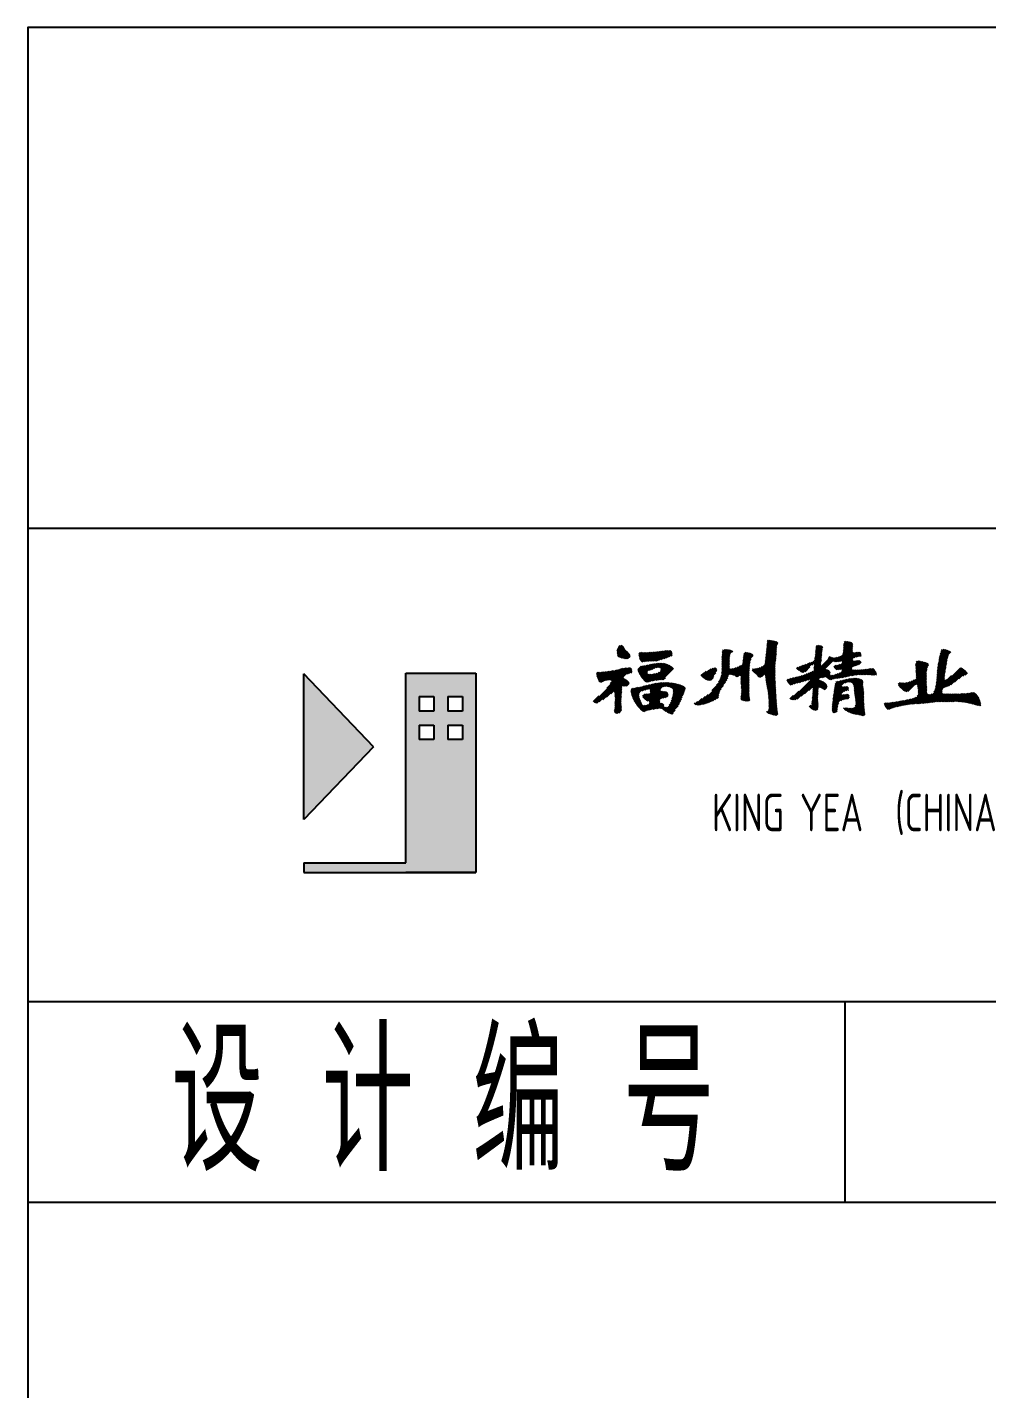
# Model space of a CAD drawing. Extents: x -144902 to 588294, y -160863 to 65494.
# Drawn here: x -65972 to -62150, y 39535 to 44960 of the extents above; entities that cross this region are included whole.
import ezdxf

# ---------------------------------------------------------------- set-up
doc = ezdxf.new("R2010")
doc.units = 0
doc.header["$LTSCALE"] = 100
doc.layers.get('0').update_dxf_attribs({"linetype": 'CONTINUOUS'})
for name, color, linetype in [('CJS', 3, 'CONTINUOUS'), ('DQ', 7, 'CONTINUOUS'), ('PUB_TITLE', 4, 'CONTINUOUS'), ('TAB', 7, 'CONTINUOUS'), ('文字', 7, 'CONTINUOUS')]:
    doc.layers.add(name, color=color, linetype=linetype)
doc.styles.get("Standard").update_dxf_attribs({"font": 'tssdeng.shx', "width": 0.7, "bigfont": 'tssdchn.shx'})

msp = doc.modelspace()

# ---------------------------------------------------------------- hatches: boundary and pattern name
at = {"layer": 'CJS'}
h = msp.add_hatch(color=256, dxfattribs=at)
h.paths.add_polyline_path([(-64464.375, 41630.131), (-64869.814, 41630.131), (-64870.03, 41592.219), (-64464.591, 41592.219), (-64184.655, 41592.219), (-64184.655, 42386.613), (-64464.591, 42386.613)])
h.paths.add_polyline_path([(-64352.273, 42121.358), (-64410.593, 42121.358), (-64410.593, 42179.678), (-64352.273, 42179.678)], flags=16)
h.paths.add_polyline_path([(-64296.828, 42121.358), (-64296.828, 42179.678), (-64238.508, 42179.678), (-64238.508, 42121.358)], flags=16)
h.paths.add_polyline_path([(-64352.273, 42235.267), (-64410.593, 42235.267), (-64410.593, 42293.587), (-64352.273, 42293.587)], flags=16)
h.paths.add_polyline_path([(-64296.828, 42235.267), (-64296.828, 42293.587), (-64238.508, 42293.587), (-64238.508, 42235.267)], flags=16)
h.paths.add_polyline_path([(-64593.074, 42093.046), (-64870.045, 42383.697), (-64869.906, 41802.715)])

# ---------------------------------------------------------------- linework, layer by layer
for p, q in [((-64593.074, 42093.046), (-64870.045, 42383.697)), ((-64869.906, 41802.715), (-64870.045, 42383.697)), ((-64464.591, 42386.613), (-64226.324, 42386.613)), ((-64464.591, 42386.613), (-64184.655, 42386.613)), ((-64464.375, 41630.131), (-64464.591, 42386.613)), ((-64184.655, 42386.613), (-64184.655, 41592.219)), ((-64410.593, 42293.587), (-64410.593, 42235.267)), ((-64410.593, 42293.587), (-64352.273, 42293.587)), ((-64352.273, 42293.587), (-64352.273, 42235.267)), ((-64296.828, 42293.587), (-64296.828, 42235.267)), ((-64296.828, 42293.587), (-64238.508, 42293.587)), ((-64238.508, 42293.587), (-64238.508, 42235.267)), ((-64352.273, 42235.267), (-64410.593, 42235.267)), ((-64238.508, 42235.267), (-64296.828, 42235.267)), ((-64410.593, 42179.678), (-64410.593, 42121.358)), ((-64410.593, 42179.678), (-64352.273, 42179.678)), ((-64352.273, 42179.678), (-64352.273, 42121.358)), ((-64296.828, 42179.678), (-64296.828, 42121.358)), ((-64296.828, 42179.678), (-64238.508, 42179.678)), ((-64238.508, 42179.678), (-64238.508, 42121.358)), ((-64593.074, 42093.046), (-64869.906, 41802.715)), ((-64352.273, 42121.358), (-64410.593, 42121.358)), ((-64238.508, 42121.358), (-64296.828, 42121.358)), ((-64869.814, 41630.131), (-64870.03, 41592.219)), ((-64869.814, 41630.131), (-64464.375, 41630.131)), ((-64870.03, 41592.219), (-64464.591, 41592.219)), ((-64870.03, 41592.219), (-64184.655, 41592.219)), ((-64184.655, 41592.219), (-64464.591, 41592.219))]:
    msp.add_line(p, q)
at = {"layer": 'DQ'}
for p, q in [((-63621.618, 42475.722), (-63600.418, 42496.922)), ((-63621.539, 42471.286), (-63597.881, 42494.944)), ((-63621.251, 42467.059), (-63596.239, 42492.072)), ((-63620.973, 42480.882), (-63604.006, 42497.848)), ((-63620.74, 42463.056), (-63595.021, 42488.774)), ((-63620.066, 42459.214), (-63593.504, 42485.777)), ((-63619.139, 42455.627), (-63591.617, 42483.15)), ((-63617.628, 42452.624), (-63589.5, 42480.751)), ((-63617.223, 42489.146), (-63610.158, 42496.212)), ((-63615.046, 42450.691), (-63587.259, 42478.478)), ((-63611.746, 42449.476), (-63584.976, 42476.246)), ((-63608.233, 42448.475), (-63582.638, 42474.07)), ((-63495.575, 42434.719), (-63458.012, 42472.283)), ((-63490.987, 42434.793), (-63452.904, 42472.876)), ((-63486.45, 42434.815), (-63447.759, 42473.506)), ((-63481.884, 42434.866), (-63442.609, 42474.142)), ((-63477.252, 42434.984), (-63437.475, 42474.761)), ((-63472.475, 42435.246), (-63432.345, 42475.376)), ((-63467.287, 42435.919), (-63427.251, 42475.955)), ((-63461.453, 42437.239), (-63422.178, 42476.514)), ((-63455.303, 42438.874), (-63417.182, 42476.995)), ((-63448.898, 42440.765), (-63412.711, 42476.951)), ((-63442.15, 42442.998), (-63408.907, 42476.24)), ((-63435.393, 42445.239), (-63405.947, 42474.685)), ((-63203.617, 42437.735), (-63164.598, 42476.754)), ((-63203.552, 42442.314), (-63167.78, 42478.087)), ((-63203.466, 42446.915), (-63171.295, 42479.086)), ((-63203.383, 42451.513), (-63175.098, 42479.797)), ((-63203.274, 42456.137), (-63179.18, 42480.23)), ((-63203.127, 42460.798), (-63183.434, 42480.491)), ((-63202.948, 42465.492), (-63187.863, 42480.577)), ((-63202.668, 42470.287), (-63192.585, 42480.37)), ((-63201.583, 42475.887), (-63198.811, 42478.659)), ((-63166.967, 42469.87), (-63161.75, 42475.086)), ((-63031.196, 42429.567), (-62987.4, 42473.362)), ((-63030.927, 42434.35), (-62987.292, 42477.985)), ((-63030.647, 42439.145), (-62987.255, 42482.537)), ((-63030.246, 42444.061), (-62987.167, 42487.14)), ((-63029.765, 42449.057), (-62986.882, 42491.94)), ((-63029.217, 42454.119), (-62986.024, 42497.312)), ((-63028.62, 42459.231), (-62982.057, 42505.793)), ((-63027.998, 42464.368), (-62982.721, 42509.644)), ((-63027.336, 42469.544), (-62985.134, 42511.746)), ((-63026.682, 42474.713), (-62988.476, 42512.919)), ((-63026.112, 42479.798), (-62992.088, 42513.821)), ((-63025.556, 42484.868), (-62995.814, 42514.611)), ((-63025.021, 42489.918), (-62999.619, 42515.32)), ((-63024.536, 42494.918), (-63003.499, 42515.955)), ((-63024.102, 42499.867), (-63007.423, 42516.546)), ((-63023.787, 42504.697), (-63011.427, 42517.057)), ((-63023.648, 42509.35), (-63015.61, 42517.388)), ((-63023.081, 42514.432), (-63020.692, 42516.821)), ((-62833.204, 42446.969), (-62805.883, 42474.29)), ((-62832.361, 42452.327), (-62805.224, 42479.464)), ((-62831.747, 42457.455), (-62804.374, 42484.828)), ((-62831.432, 42462.285), (-62802.774, 42490.943)), ((-62831.322, 42466.91), (-62804.273, 42493.959)), ((-62830.996, 42471.75), (-62807.338, 42495.408)), ((-62830.516, 42476.746), (-62810.993, 42496.269)), ((-62829.981, 42481.796), (-62815.047, 42496.73)), ((-62829.514, 42486.777), (-62819.336, 42496.955)), ((-62828.702, 42492.104), (-62823.976, 42496.829)), ((-62748.337, 42432.512), (-62683.804, 42497.045)), ((-62743.556, 42432.778), (-62684.788, 42491.547)), ((-62738.344, 42433.476), (-62685.129, 42486.691)), ((-62732.768, 42434.537), (-62685.203, 42482.102)), ((-62727.757, 42435.033), (-62685.007, 42477.783)), ((-62724.942, 42433.333), (-62684.462, 42473.813)), ((-62721.909, 42463.455), (-62683.485, 42501.879)), ((-62721.015, 42468.863), (-62684.455, 42505.423)), ((-62720.239, 42474.154), (-62686.562, 42507.831)), ((-62719.753, 42479.155), (-62689.373, 42509.535)), ((-62719.376, 42484.047), (-62692.734, 42510.689)), ((-62719.096, 42488.841), (-62696.369, 42511.569)), ((-62718.947, 42493.505), (-62700.103, 42512.349)), ((-62718.874, 42498.092), (-62703.963, 42513.003)), ((-62718.503, 42502.979), (-62708.088, 42513.393)), ((-62716.104, 42509.892), (-62714.03, 42511.966)), ((-62341.143, 42428.865), (-62295.934, 42474.074)), ((-62340.111, 42434.412), (-62298.902, 42475.621)), ((-62338.997, 42440.04), (-62302.126, 42476.911)), ((-62337.827, 42445.725), (-62305.432, 42478.121)), ((-62336.61, 42451.457), (-62308.81, 42479.257)), ((-62335.299, 42457.283), (-62312.299, 42480.282)), ((-62333.873, 42463.223), (-62315.969, 42481.128)), ((-62332.237, 42469.375), (-62320.018, 42481.593)), ((-62329.806, 42476.32), (-62325.702, 42480.424)), ((-63604.632, 42447.561), (-63580.278, 42471.915)), ((-63600.958, 42446.72), (-63577.927, 42469.751)), ((-63597.223, 42445.94), (-63575.707, 42467.456)), ((-63593.401, 42445.247), (-63573.759, 42464.889)), ((-63589.442, 42444.692), (-63572.148, 42461.985)), ((-63585.265, 42444.354), (-63571.058, 42458.561)), ((-63580.623, 42444.481), (-63570.662, 42454.442)), ((-63534.633, 42458.868), (-63524.377, 42469.124)), ((-63534.3, 42463.715), (-63528.869, 42469.146)), ((-63534.272, 42386.993), (-63503.048, 42418.217)), ((-63534.266, 42454.72), (-63520.079, 42468.907)), ((-63533.521, 42450.95), (-63515.7, 42468.771)), ((-63532.836, 42383.914), (-63497.127, 42419.624)), ((-63532.575, 42447.382), (-63511.232, 42468.725)), ((-63531.474, 42443.968), (-63506.681, 42468.761)), ((-63531.373, 42380.862), (-63491.424, 42420.812)), ((-63530.257, 42440.67), (-63502.049, 42468.878)), ((-63529.825, 42377.896), (-63485.851, 42421.87)), ((-63528.843, 42437.57), (-63497.355, 42469.058)), ((-63528.181, 42375.026), (-63480.352, 42422.855)), ((-63527.199, 42434.699), (-63492.586, 42469.311)), ((-63526.441, 42372.251), (-63474.939, 42423.753)), ((-63525.147, 42432.236), (-63487.791, 42469.592)), ((-63522.026, 42430.842), (-63482.93, 42469.938)), ((-63515.609, 42432.744), (-63478.022, 42470.332)), ((-63510.097, 42433.742), (-63473.067, 42470.772)), ((-63505.073, 42434.251), (-63468.077, 42471.247)), ((-63500.253, 42434.556), (-63463.06, 42471.75)), ((-63496.109, 42398.068), (-63469.693, 42424.483)), ((-63489.586, 42400.076), (-63464.606, 42425.056)), ((-63484.647, 42355.353), (-63419.118, 42420.882)), ((-63482.591, 42402.557), (-63459.659, 42425.488)), ((-63478.752, 42356.734), (-63416.01, 42419.475)), ((-63474.897, 42405.736), (-63454.832, 42425.801)), ((-63466.839, 42409.279), (-63450.133, 42425.985)), ((-63461.297, 42410.306), (-63445.546, 42426.057)), ((-63456.966, 42410.122), (-63441.108, 42425.98)), ((-63453.331, 42409.243), (-63436.944, 42425.629)), ((-63450.29, 42407.769), (-63433.004, 42425.055)), ((-63448.19, 42396.324), (-63422.353, 42422.162)), ((-63447.971, 42405.573), (-63429.279, 42424.265)), ((-63446.781, 42402.248), (-63425.734, 42423.296)), ((-63428.655, 42447.463), (-63403.888, 42472.23)), ((-63421.922, 42449.681), (-63402.838, 42468.765)), ((-63414.787, 42452.301), (-63402.589, 42464.499)), ((-63406.845, 42455.729), (-63403.511, 42459.063)), ((-63204.533, 42391.671), (-63174.738, 42421.466)), ((-63204.509, 42396.21), (-63174.668, 42426.051)), ((-63204.452, 42400.782), (-63174.598, 42430.636)), ((-63204.389, 42405.36), (-63174.528, 42435.221)), ((-63204.292, 42409.971), (-63174.475, 42439.788)), ((-63204.195, 42414.583), (-63174.41, 42444.368)), ((-63204.096, 42419.197), (-63174.249, 42449.044)), ((-63203.993, 42423.815), (-63173.905, 42453.902)), ((-63203.873, 42428.449), (-63173.268, 42459.055)), ((-63203.742, 42433.095), (-63171.302, 42465.535)), ((-63161.891, 42380.136), (-63080.897, 42461.131)), ((-63158.409, 42379.104), (-63081.307, 42456.206)), ((-63155.192, 42377.806), (-63088.517, 42444.481)), ((-63152.44, 42376.043), (-63090.839, 42437.644)), ((-63149.641, 42374.328), (-63092.316, 42431.652)), ((-63146.523, 42372.931), (-63093.447, 42426.007)), ((-63142.49, 42372.45), (-63094.214, 42420.725)), ((-63121.459, 42425.083), (-63083.479, 42463.063)), ((-63120.741, 42430.316), (-63086.584, 42464.473)), ((-63120.073, 42435.499), (-63089.954, 42465.618)), ((-63119.413, 42440.673), (-63093.47, 42466.617)), ((-63118.789, 42445.812), (-63097.098, 42467.503)), ((-63118.123, 42450.993), (-63100.773, 42468.343)), ((-63117.421, 42456.209), (-63104.539, 42469.091)), ((-63116.528, 42461.617), (-63108.54, 42469.605)), ((-63068.624, 42383.109), (-62987.887, 42463.845)), ((-63066.454, 42380.764), (-62988.274, 42458.944)), ((-63064.432, 42378.271), (-62988.712, 42453.991)), ((-63062.497, 42375.691), (-62989.215, 42448.974)), ((-63060.354, 42373.32), (-62989.783, 42443.891)), ((-63057.812, 42371.347), (-62990.408, 42438.751)), ((-63054.415, 42370.23), (-62991.096, 42433.548)), ((-63047.778, 42372.351), (-62991.817, 42428.313)), ((-63034.518, 42381.097), (-62992.521, 42423.094)), ((-63032.061, 42424.186), (-62987.601, 42468.646)), ((-63031.563, 42379.537), (-62992.875, 42418.225)), ((-62926.486, 42281.452), (-62760.158, 42447.779)), ((-62922.455, 42280.967), (-62755.932, 42447.49)), ((-62918.07, 42280.838), (-62750.821, 42448.086)), ((-62896.581, 42397.136), (-62874.147, 42419.57)), ((-62893.881, 42395.321), (-62867.55, 42421.652)), ((-62891.34, 42393.348), (-62859.101, 42425.587)), ((-62888.665, 42391.508), (-62851.737, 42428.436)), ((-62885.233, 42390.426), (-62845.25, 42430.408)), ((-62880.817, 42390.327), (-62837.751, 42433.392)), ((-62874.378, 42356.133), (-62811.362, 42419.149)), ((-62861.231, 42360.25), (-62769.619, 42451.862)), ((-62855.275, 42361.691), (-62766.555, 42450.412)), ((-62852.667, 42359.785), (-62763.595, 42448.857)), ((-62846.99, 42419.638), (-62807.639, 42458.99)), ((-62838.595, 42423.519), (-62807.753, 42454.361)), ((-62837.819, 42397.207), (-62810.973, 42424.053)), ((-62837.026, 42402.514), (-62810.359, 42429.181)), ((-62836.877, 42407.178), (-62809.637, 42434.418)), ((-62836.725, 42420.874), (-62807.963, 42449.636)), ((-62836.699, 42411.871), (-62808.96, 42439.61)), ((-62836.52, 42416.564), (-62808.394, 42444.69)), ((-62835.684, 42435.46), (-62807.269, 42463.874)), ((-62834.258, 42441.4), (-62806.655, 42469.003)), ((-62780.839, 42445.157), (-62773.514, 42452.482)), ((-62760.454, 42433.939), (-62744.701, 42449.692)), ((-62756.676, 42433.202), (-62738.205, 42451.674)), ((-62754.071, 42404.204), (-62738.647, 42419.628)), ((-62752.747, 42432.617), (-62731.921, 42453.443)), ((-62751.568, 42402.192), (-62732.225, 42421.535)), ((-62751.56, 42366.083), (-62682.229, 42435.414)), ((-62748.035, 42401.211), (-62681.127, 42468.118)), ((-62746.345, 42366.783), (-62677.981, 42435.147)), ((-62743.435, 42401.296), (-62676.688, 42468.043)), ((-62741.255, 42367.358), (-62672.954, 42435.659)), ((-62738.397, 42401.82), (-62671.016, 42469.2)), ((-62736.146, 42367.952), (-62667.726, 42436.373)), ((-62733.304, 42402.398), (-62665.615, 42470.087)), ((-62730.92, 42368.664), (-62662.66, 42436.923)), ((-62728.756, 42402.43), (-62660.796, 42470.391)), ((-62726.227, 42400.445), (-62684.136, 42442.536)), ((-62725.846, 42396.311), (-62684.024, 42438.134)), ((-62724.398, 42429.362), (-62683.335, 42470.425)), ((-62680.573, 42414.496), (-62657.869, 42437.2)), ((-62677.682, 42448.99), (-62656.431, 42470.241)), ((-62674.424, 42416.13), (-62653.928, 42436.627)), ((-62670.725, 42451.432), (-62652.79, 42469.367)), ((-62668.354, 42417.686), (-62651.681, 42434.358)), ((-62664.837, 42452.805), (-62650.998, 42466.645)), ((-62661.292, 42420.233), (-62650.726, 42430.799)), ((-62659.736, 42453.392), (-62650.612, 42462.516)), ((-62654.207, 42454.406), (-62651.168, 42457.445)), ((-62431.964, 42419.309), (-62416.35, 42434.923)), ((-62431.927, 42414.832), (-62412.563, 42434.195)), ((-62431.864, 42423.924), (-62420.478, 42435.31)), ((-62431.82, 42410.424), (-62408.895, 42433.349)), ((-62431.654, 42406.075), (-62405.284, 42432.445)), ((-62431.471, 42401.743), (-62401.718, 42431.497)), ((-62431.236, 42397.463), (-62398.127, 42430.573)), ((-62430.947, 42393.238), (-62394.551, 42429.634)), ((-62430.619, 42389.051), (-62391.016, 42428.654)), ((-62430.329, 42429.974), (-62426.317, 42433.985)), ((-62430.29, 42384.865), (-62387.536, 42427.619)), ((-62429.962, 42380.679), (-62384.216, 42426.425)), ((-62429.634, 42376.492), (-62381.952, 42424.174)), ((-62429.305, 42372.306), (-62381.728, 42419.884)), ((-62346.695, 42382.68), (-62311.344, 42418.032)), ((-62346.425, 42387.465), (-62310.437, 42423.453)), ((-62346.077, 42392.328), (-62309.506, 42428.899)), ((-62345.626, 42397.294), (-62308.517, 42434.403)), ((-62345.107, 42402.328), (-62307.453, 42439.982)), ((-62344.488, 42407.461), (-62306.28, 42445.67)), ((-62343.785, 42412.679), (-62304.866, 42451.597)), ((-62342.97, 42418.008), (-62302.594, 42458.384)), ((-62342.099, 42423.394), (-62293.508, 42471.985)), ((-63713.746, 42270.726), (-63576.454, 42408.017)), ((-63710.872, 42269.085), (-63571.75, 42408.206)), ((-63707.373, 42268.069), (-63567.67, 42407.772)), ((-63703.58, 42384.73), (-63698.581, 42389.73)), ((-63703.218, 42380.578), (-63693.433, 42390.363)), ((-63702.618, 42268.309), (-63564.802, 42406.125)), ((-63702.415, 42376.866), (-63688.761, 42390.52)), ((-63701.48, 42373.286), (-63684.004, 42390.762)), ((-63700.425, 42369.826), (-63679.167, 42391.084)), ((-63699.321, 42366.416), (-63674.238, 42391.499)), ((-63698.146, 42363.076), (-63669.26, 42391.962)), ((-63696.924, 42359.783), (-63664.204, 42392.504)), ((-63695.616, 42356.577), (-63659.087, 42393.105)), ((-63694.116, 42353.561), (-63653.905, 42393.773)), ((-63693.706, 42272.706), (-63596.568, 42369.844)), ((-63691.854, 42351.309), (-63648.675, 42394.488)), ((-63687.962, 42350.686), (-63643.315, 42395.333)), ((-63680.836, 42353.297), (-63637.884, 42396.25)), ((-63680.025, 42281.873), (-63595.17, 42366.728)), ((-63673.032, 42356.587), (-63632.386, 42397.233)), ((-63667.018, 42358.086), (-63626.802, 42398.302)), ((-63665.078, 42292.306), (-63592.483, 42364.901)), ((-63662.524, 42326.462), (-63581.377, 42407.609)), ((-63661.482, 42359.108), (-63621.075, 42399.514)), ((-63656.332, 42359.743), (-63615.022, 42401.052)), ((-63651.514, 42360.046), (-63608.26, 42403.3)), ((-63648.869, 42344.632), (-63586.456, 42407.045)), ((-63647.198, 42359.847), (-63602.279, 42404.766)), ((-63643.771, 42358.759), (-63596.838, 42405.693)), ((-63642.962, 42355.053), (-63591.642, 42406.374)), ((-63583.267, 42383.146), (-63563.648, 42402.764)), ((-63576.506, 42385.392), (-63563.331, 42398.567)), ((-63569.558, 42387.825), (-63563.675, 42393.708)), ((-63538.573, 42400.751), (-63525.338, 42413.986)), ((-63538.187, 42396.622), (-63519.961, 42414.848)), ((-63537.01, 42393.284), (-63514.59, 42415.705)), ((-63535.682, 42390.098), (-63508.96, 42416.82)), ((-63524.609, 42369.568), (-63501.558, 42392.619)), ((-63522.696, 42366.966), (-63501.707, 42387.955)), ((-63520.688, 42364.46), (-63500.817, 42384.331)), ((-63518.674, 42361.958), (-63498.357, 42382.276)), ((-63516.585, 42359.533), (-63494.433, 42381.685)), ((-63514.399, 42357.204), (-63489.988, 42381.615)), ((-63512.06, 42355.028), (-63485.249, 42381.839)), ((-63509.381, 42353.192), (-63480.213, 42382.361)), ((-63506.14, 42351.919), (-63474.823, 42383.236)), ((-63502.177, 42351.367), (-63469.011, 42384.534)), ((-63497.012, 42352.018), (-63462.617, 42386.413)), ((-63490.745, 42353.769), (-63454.124, 42390.391)), ((-63473.056, 42357.915), (-63413.038, 42417.933)), ((-63467.567, 42358.889), (-63410.161, 42416.295)), ((-63462.317, 42359.624), (-63407.335, 42414.606)), ((-63457.284, 42360.142), (-63404.583, 42412.843)), ((-63452.503, 42360.409), (-63401.947, 42410.964)), ((-63447.958, 42360.439), (-63399.517, 42408.88)), ((-63443.443, 42360.439), (-63397.678, 42406.204)), ((-63438.73, 42360.638), (-63430.184, 42369.184)), ((-63294.878, 42260.693), (-63179.802, 42375.77)), ((-63289.798, 42261.259), (-63181.821, 42369.236)), ((-63287.293, 42376.632), (-63276.231, 42387.694)), ((-63285.414, 42373.997), (-63265.798, 42393.612)), ((-63283.066, 42371.83), (-63256.172, 42398.723)), ((-63280.574, 42369.808), (-63247.379, 42403.002)), ((-63277.999, 42367.867), (-63239.318, 42406.549)), ((-63275.381, 42365.971), (-63233.315, 42408.037)), ((-63272.741, 42364.096), (-63229.412, 42407.425)), ((-63269.994, 42362.329), (-63226.639, 42405.683)), ((-63267.127, 42360.68), (-63225.254, 42402.554)), ((-63264.067, 42359.226), (-63225.494, 42397.799)), ((-63260.656, 42358.122), (-63229.784, 42388.994)), ((-63256.451, 42357.812), (-63236.868, 42377.395)), ((-63250.954, 42358.795), (-63238.948, 42370.801)), ((-63243.458, 42316.629), (-63153.995, 42406.091)), ((-63225.716, 42338.885), (-63159.784, 42404.817)), ((-63217.261, 42351.855), (-63164.986, 42404.13)), ((-63211.988, 42361.642), (-63169.511, 42404.12)), ((-63208.695, 42369.451), (-63173.422, 42404.724)), ((-63206.586, 42376.074), (-63174.782, 42407.878)), ((-63205.326, 42381.849), (-63174.878, 42412.297)), ((-63204.696, 42386.993), (-63174.808, 42416.881)), ((-63172.872, 42382.7), (-63147.127, 42408.445)), ((-63169.063, 42381.994), (-63139.378, 42411.679)), ((-63165.45, 42381.093), (-63129.99, 42416.552)), ((-63132.97, 42377.455), (-63094.759, 42415.666)), ((-63128.456, 42354.88), (-63096.352, 42386.984)), ((-63128.364, 42350.457), (-63096.487, 42382.334)), ((-63128.347, 42359.504), (-63096.172, 42391.678)), ((-63128.16, 42346.146), (-63096.596, 42377.71)), ((-63128.139, 42364.227), (-63095.982, 42396.384)), ((-63127.945, 42377.965), (-63095.151, 42410.758)), ((-63127.931, 42368.949), (-63095.763, 42401.118)), ((-63127.866, 42341.926), (-63096.702, 42373.09)), ((-63127.723, 42373.671), (-63095.496, 42405.899)), ((-63127.467, 42337.81), (-63096.781, 42368.496)), ((-63127.02, 42333.742), (-63096.856, 42363.906)), ((-63083.01, 42400.326), (-63081.026, 42402.31)), ((-63082.73, 42396.091), (-63074.991, 42403.83)), ((-63080.994, 42393.312), (-63070.049, 42404.257)), ((-63078.642, 42391.15), (-63064.723, 42405.069)), ((-63075.981, 42389.296), (-63058.795, 42406.482)), ((-63073.391, 42387.371), (-63051.995, 42408.767)), ((-63070.935, 42385.313), (-63043.946, 42412.302)), ((-63030.848, 42375.738), (-62993.049, 42413.537)), ((-63030.359, 42371.712), (-62993.142, 42408.929)), ((-63029.849, 42367.707), (-62993.183, 42404.373)), ((-63029.31, 42363.732), (-62993.189, 42399.852)), ((-63028.748, 42359.778), (-62993.165, 42395.362)), ((-63028.174, 42355.838), (-62993.113, 42390.899)), ((-63027.575, 42351.922), (-62993.049, 42386.448)), ((-63026.959, 42348.024), (-62992.958, 42382.025)), ((-63026.307, 42344.161), (-62992.841, 42377.627)), ((-63025.656, 42340.297), (-62992.727, 42373.226)), ((-63024.967, 42336.472), (-62992.59, 42368.848)), ((-63024.265, 42332.658), (-62992.444, 42364.48)), ((-62944.164, 42354.068), (-62934.383, 42363.849)), ((-62942.443, 42351.274), (-62927.711, 42366.006)), ((-62940.585, 42348.617), (-62921.499, 42367.703)), ((-62938.657, 42346.031), (-62915.545, 42369.143)), ((-62936.585, 42343.588), (-62909.716, 42370.457)), ((-62934.314, 42341.344), (-62903.975, 42371.683)), ((-62931.442, 42339.701), (-62898.026, 42373.117)), ((-62926.125, 42340.504), (-62891.941, 42374.688)), ((-62918.465, 42343.649), (-62885.586, 42376.528)), ((-62913.038, 42281.355), (-62790.588, 42403.805)), ((-62911.566, 42346.033), (-62878.9, 42378.699)), ((-62906.563, 42405.213), (-62901.137, 42410.639)), ((-62905.828, 42284.05), (-62788.786, 42401.092)), ((-62905.191, 42347.894), (-62871.687, 42381.397)), ((-62904.77, 42402.492), (-62893.825, 42413.437)), ((-62902.181, 42400.566), (-62886.973, 42415.773)), ((-62899.388, 42398.844), (-62880.246, 42417.986)), ((-62899.129, 42349.441), (-62863.983, 42384.587)), ((-62893.114, 42350.941), (-62856.652, 42387.403)), ((-62888.852, 42296.512), (-62784.976, 42400.388)), ((-62887.009, 42352.531), (-62849.727, 42389.813)), ((-62880.786, 42354.24), (-62841.462, 42393.564)), ((-62873.761, 42392.867), (-62854.168, 42412.461)), ((-62867.786, 42358.21), (-62810.679, 42415.318)), ((-62812.339, 42368.51), (-62781.331, 42399.518)), ((-62807.045, 42369.289), (-62778.292, 42398.042)), ((-62801.428, 42370.391), (-62775.922, 42395.898)), ((-62795.852, 42371.453), (-62774.158, 42393.147)), ((-62791.385, 42371.405), (-62773.182, 42389.608)), ((-62788.346, 42369.929), (-62773.203, 42385.073)), ((-62785.853, 42367.907), (-62774.468, 42379.292)), ((-62783.562, 42365.683), (-62771.792, 42377.454)), ((-62781.054, 42363.677), (-62766.98, 42377.751)), ((-62778.134, 42362.082), (-62761.524, 42378.692)), ((-62774.5, 42361.202), (-62755.451, 42380.251)), ((-62769.64, 42361.546), (-62748.83, 42382.357)), ((-62763.134, 42363.538), (-62741.629, 42385.043)), ((-62757.274, 42410.031), (-62750.418, 42416.887)), ((-62757.024, 42365.134), (-62734.113, 42388.045)), ((-62755.883, 42406.906), (-62745.157, 42417.633)), ((-62725.573, 42369.496), (-62687.608, 42407.461)), ((-62720.139, 42370.416), (-62687.652, 42402.902)), ((-62714.594, 42371.446), (-62685.766, 42400.274)), ((-62708.975, 42372.55), (-62682.157, 42399.368)), ((-62708.533, 42350.418), (-62694.53, 42364.421)), ((-62703.269, 42373.741), (-62677.585, 42399.425)), ((-62703.148, 42351.288), (-62689.306, 42365.13)), ((-62698.366, 42351.556), (-62684.267, 42365.655)), ((-62697.476, 42375.019), (-62672.948, 42399.548)), ((-62694.167, 42351.24), (-62679.416, 42365.991)), ((-62691.68, 42376.3), (-62668.31, 42399.67)), ((-62690.579, 42350.313), (-62674.762, 42366.13)), ((-62687.519, 42348.858), (-62670.293, 42366.084)), ((-62685.999, 42377.467), (-62663.673, 42399.793)), ((-62684.98, 42346.882), (-62666.025, 42365.837)), ((-62682.851, 42344.497), (-62661.952, 42365.396)), ((-62681.118, 42341.715), (-62658.102, 42364.731)), ((-62680.498, 42378.453), (-62659.035, 42399.916)), ((-62679.707, 42338.611), (-62654.501, 42363.818)), ((-62675.138, 42379.299), (-62654.397, 42400.039)), ((-62669.93, 42379.992), (-62649.809, 42400.113)), ((-62664.863, 42380.544), (-62645.096, 42400.311)), ((-62659.931, 42380.961), (-62640.216, 42400.676)), ((-62655.124, 42381.253), (-62635.192, 42401.185)), ((-62650.457, 42381.405), (-62630.018, 42401.845)), ((-62645.901, 42381.447), (-62624.673, 42402.675)), ((-62641.406, 42381.427), (-62619.16, 42403.673)), ((-62636.952, 42381.366), (-62613.752, 42404.567)), ((-62632.534, 42381.27), (-62608.539, 42405.264)), ((-62628.153, 42381.136), (-62603.883, 42405.406)), ((-62623.815, 42380.959), (-62600.2, 42404.574)), ((-62619.514, 42380.746), (-62597.785, 42402.474)), ((-62615.257, 42380.487), (-62595.9, 42399.845)), ((-62611.042, 42380.188), (-62594.03, 42397.2)), ((-62606.87, 42379.846), (-62592.239, 42394.476)), ((-62602.712, 42379.488), (-62590.658, 42391.543)), ((-62598.387, 42379.299), (-62589.606, 42388.08)), ((-62593.487, 42379.684), (-62590.145, 42383.026)), ((-62477.124, 42315.458), (-62387.843, 42404.739)), ((-62474.09, 42313.977), (-62388.863, 42399.204)), ((-62470.603, 42312.949), (-62389.479, 42394.074)), ((-62464.929, 42314.109), (-62389.838, 42389.2)), ((-62434.014, 42340.509), (-62390.01, 42384.513)), ((-62429.768, 42367.329), (-62385.865, 42411.232)), ((-62427.948, 42342.06), (-62390.08, 42379.928)), ((-62425.712, 42339.781), (-62390.067, 42375.426)), ((-62424.962, 42336.017), (-62390.054, 42370.925)), ((-62424.355, 42332.109), (-62390.019, 42366.445)), ((-62398.644, 42267.526), (-62289.583, 42376.586)), ((-62393.612, 42268.042), (-62253.751, 42407.904)), ((-62388.529, 42268.611), (-62249.841, 42407.299)), ((-62383.399, 42269.226), (-62246.72, 42405.905)), ((-62352.702, 42331.526), (-62318.548, 42365.68)), ((-62351.629, 42337.113), (-62318.256, 42370.487)), ((-62350.69, 42342.567), (-62317.748, 42375.509)), ((-62349.87, 42347.903), (-62317.13, 42380.642)), ((-62349.17, 42353.117), (-62316.412, 42385.875)), ((-62348.563, 42358.239), (-62315.636, 42391.166)), ((-62348.035, 42363.281), (-62314.827, 42396.49)), ((-62347.581, 42368.25), (-62313.954, 42401.877)), ((-62347.21, 42373.136), (-62313.075, 42407.271)), ((-62346.921, 42377.94), (-62312.186, 42412.675)), ((-62317.863, 42330.248), (-62243.9, 42404.21)), ((-62310.665, 42332.931), (-62241.209, 42402.386)), ((-62302.809, 42336.272), (-62238.62, 42400.461)), ((-62292.825, 42341.741), (-62236.134, 42398.432)), ((-62278.228, 42351.824), (-62233.717, 42396.335)), ((-62260.716, 42364.821), (-62231.405, 42394.132)), ((-62245.55, 42375.472), (-62229.228, 42391.794)), ((-62236.492, 42380.016), (-62227.36, 42389.147)), ((-63647.293, 42305.576), (-63589.674, 42363.195)), ((-63634.261, 42314.092), (-63586.872, 42361.481)), ((-63632.587, 42311.251), (-63584.068, 42359.77)), ((-63631.525, 42307.799), (-63581.327, 42357.998)), ((-63630.765, 42304.045), (-63603.033, 42331.776)), ((-63630.274, 42300.021), (-63603.349, 42326.946)), ((-63629.869, 42295.911), (-63603.664, 42322.116)), ((-63629.572, 42291.694), (-63603.98, 42317.285)), ((-63629.412, 42287.338), (-63604.295, 42312.455)), ((-63598.433, 42336.377), (-63578.774, 42356.035)), ((-63594.073, 42336.222), (-63576.537, 42353.758)), ((-63589.721, 42336.059), (-63574.886, 42350.894)), ((-63584.933, 42336.332), (-63574.466, 42346.799)), ((-63566.011, 42314.621), (-63553.725, 42326.908)), ((-63565.957, 42310.161), (-63548.315, 42327.803)), ((-63565.595, 42319.552), (-63559.322, 42325.825)), ((-63565.374, 42306.229), (-63542.825, 42328.778)), ((-63564.504, 42302.585), (-63537.275, 42329.813)), ((-63563.491, 42299.083), (-63531.603, 42330.971)), ((-63562.366, 42295.693), (-63525.836, 42332.223)), ((-63561.161, 42292.383), (-63519.927, 42333.617)), ((-63559.897, 42289.132), (-63513.852, 42335.178)), ((-63558.575, 42285.94), (-63507.557, 42336.958)), ((-63524.301, 42315.699), (-63501.347, 42338.653)), ((-63519.686, 42234.534), (-63440.309, 42313.911)), ((-63517.149, 42318.336), (-63495.27, 42340.216)), ((-63516.117, 42233.589), (-63436.153, 42313.552)), ((-63511.992, 42282.861), (-63446.271, 42348.582)), ((-63510.53, 42320.44), (-63489.301, 42341.669)), ((-63509.596, 42280.742), (-63441.433, 42348.905)), ((-63508.945, 42236.245), (-63432.022, 42313.169)), ((-63507.061, 42278.762), (-63436.743, 42349.08)), ((-63504.306, 42277.002), (-63432.162, 42349.147)), ((-63504.263, 42322.193), (-63483.493, 42342.962)), ((-63501.85, 42238.826), (-63428.109, 42312.566)), ((-63500.863, 42275.931), (-63427.691, 42349.103)), ((-63498.562, 42323.379), (-63477.795, 42344.147)), ((-63495.998, 42240.163), (-63424.53, 42311.631)), ((-63495.849, 42276.43), (-63449.148, 42323.131)), ((-63494.128, 42323.298), (-63472.215, 42345.212)), ((-63492.833, 42265.902), (-63444.334, 42314.401)), ((-63492.388, 42275.376), (-63449.337, 42318.427)), ((-63491.972, 42271.278), (-63447.676, 42315.573)), ((-63491.439, 42321.473), (-63466.782, 42346.129)), ((-63489.952, 42318.444), (-63461.452, 42346.944)), ((-63489.245, 42310.123), (-63451.212, 42348.155)), ((-63489.24, 42314.642), (-63456.281, 42347.601)), ((-63445.662, 42285.985), (-63421.613, 42310.033)), ((-63438.738, 42333.541), (-63423.292, 42348.987)), ((-63433.666, 42334.099), (-63418.944, 42348.821)), ((-63431.944, 42236.496), (-63354.533, 42313.907)), ((-63429.073, 42334.176), (-63414.692, 42348.557)), ((-63424.721, 42334.014), (-63410.512, 42348.223)), ((-63420.583, 42333.637), (-63406.397, 42347.824)), ((-63416.653, 42333.052), (-63402.355, 42347.35)), ((-63413.944, 42259.01), (-63352.151, 42320.804)), ((-63413.019, 42332.172), (-63398.398, 42346.793)), ((-63409.648, 42331.028), (-63394.506, 42346.17)), ((-63408.811, 42268.659), (-63350.427, 42327.042)), ((-63406.59, 42329.571), (-63390.693, 42345.468)), ((-63405.54, 42276.444), (-63351.008, 42330.977)), ((-63403.887, 42327.759), (-63386.956, 42344.69)), ((-63403.135, 42283.365), (-63353.432, 42333.067)), ((-63401.567, 42325.565), (-63383.288, 42343.844)), ((-63401.216, 42289.798), (-63356.292, 42334.722)), ((-63399.725, 42322.892), (-63379.702, 42342.915)), ((-63399.714, 42295.815), (-63359.376, 42336.152)), ((-63398.623, 42301.421), (-63362.594, 42337.449)), ((-63398.385, 42319.718), (-63376.184, 42341.919)), ((-63397.918, 42306.64), (-63365.904, 42338.654)), ((-63397.643, 42315.944), (-63372.726, 42340.862)), ((-63397.591, 42311.482), (-63369.292, 42339.781)), ((-63284.408, 42262.134), (-63185.142, 42361.4)), ((-63278.719, 42263.309), (-63190.349, 42351.678)), ((-63272.622, 42264.891), (-63198.454, 42339.059)), ((-63265.93, 42267.068), (-63208.39, 42324.609)), ((-63258.741, 42269.743), (-63213.753, 42314.73)), ((-63128.568, 42287.047), (-63096.937, 42318.678)), ((-63128.236, 42282.865), (-63096.859, 42314.241)), ((-63127.792, 42292.338), (-63096.992, 42323.138)), ((-63127.109, 42297.535), (-63097.027, 42327.617)), ((-63126.71, 42329.537), (-63096.908, 42359.339)), ((-63126.613, 42302.546), (-63097.043, 42332.117)), ((-63126.486, 42325.247), (-63096.947, 42354.786)), ((-63126.354, 42280.231), (-63096.755, 42309.83)), ((-63126.307, 42320.911), (-63096.981, 42350.237)), ((-63126.307, 42307.367), (-63097.043, 42336.631)), ((-63126.217, 42316.486), (-63097.006, 42345.698)), ((-63126.192, 42311.997), (-63097.03, 42341.158)), ((-63023.54, 42328.868), (-62992.269, 42360.14)), ((-63022.798, 42325.096), (-62992.097, 42355.797)), ((-63022.039, 42321.34), (-62991.922, 42351.457)), ((-63021.332, 42317.532), (-62991.725, 42347.139)), ((-63020.666, 42313.684), (-62991.512, 42342.837)), ((-63020.062, 42309.773), (-62991.3, 42338.535)), ((-63019.509, 42305.812), (-62991.069, 42334.251)), ((-63019.005, 42301.801), (-62990.845, 42329.961)), ((-63018.541, 42297.749), (-62990.606, 42325.685)), ((-63018.135, 42293.642), (-62990.351, 42321.425)), ((-63017.767, 42289.495), (-62990.105, 42317.157)), ((-63017.454, 42285.292), (-62989.846, 42312.9)), ((-62945.593, 42357.154), (-62940.24, 42362.507)), ((-62929.988, 42282.464), (-62897.298, 42315.154)), ((-62876.024, 42304.824), (-62817.848, 42363.001)), ((-62858.125, 42318.21), (-62815.841, 42360.493)), ((-62843.171, 42292.531), (-62821.67, 42314.032)), ((-62842.761, 42297.455), (-62821.47, 42318.747)), ((-62842.368, 42302.363), (-62821.156, 42323.575)), ((-62842.121, 42329.698), (-62813.078, 42358.742)), ((-62841.987, 42307.259), (-62819.753, 42329.492)), ((-62841.619, 42312.142), (-62800.934, 42352.827)), ((-62841.3, 42316.976), (-62803.897, 42354.378)), ((-62841.117, 42326.188), (-62810.006, 42357.298)), ((-62841.057, 42321.733), (-62806.925, 42355.865)), ((-62819.258, 42329.988), (-62798.058, 42351.187)), ((-62814.386, 42330.345), (-62795.278, 42349.453)), ((-62811.091, 42329.125), (-62792.685, 42347.531)), ((-62808.092, 42327.609), (-62790.309, 42345.392)), ((-62805.261, 42325.926), (-62788.198, 42342.989)), ((-62802.496, 42324.176), (-62786.536, 42340.136)), ((-62799.527, 42322.631), (-62785.927, 42336.23)), ((-62795.87, 42321.773), (-62787.194, 42330.448)), ((-62762.466, 42273.911), (-62703.664, 42332.713)), ((-62761.875, 42279.018), (-62707.949, 42332.943)), ((-62761.262, 42284.145), (-62712.653, 42332.754)), ((-62760.61, 42289.312), (-62717.532, 42332.39)), ((-62759.921, 42294.515), (-62722.301, 42332.136)), ((-62759.202, 42299.749), (-62725.995, 42332.956)), ((-62758.479, 42304.987), (-62727.5, 42335.965)), ((-62757.72, 42310.261), (-62705.524, 42362.457)), ((-62756.95, 42315.545), (-62711.265, 42361.23)), ((-62756.141, 42320.869), (-62717.195, 42359.815)), ((-62755.274, 42326.251), (-62723.27, 42358.255)), ((-62754.371, 42331.669), (-62729.519, 42356.521)), ((-62753.353, 42337.201), (-62735.742, 42354.812)), ((-62752.152, 42342.917), (-62741.204, 42353.865)), ((-62749.444, 42350.14), (-62746.763, 42352.821)), ((-62717.374, 42314.489), (-62700.821, 42331.042)), ((-62715.391, 42348.075), (-62699.932, 42363.534)), ((-62710.636, 42316.712), (-62700.25, 42327.098)), ((-62703.321, 42319.512), (-62701.257, 42321.576)), ((-62678.636, 42335.168), (-62651.208, 42362.596)), ((-62677.84, 42331.449), (-62648.193, 42361.096)), ((-62677.284, 42327.49), (-62645.412, 42359.362)), ((-62676.998, 42323.262), (-62643.106, 42357.153)), ((-62676.787, 42318.958), (-62642.459, 42353.286)), ((-62676.503, 42314.727), (-62643.052, 42348.178)), ((-62676.129, 42310.587), (-62643.311, 42343.404)), ((-62675.697, 42306.504), (-62643.128, 42339.073)), ((-62675.186, 42302.5), (-62642.654, 42335.032)), ((-62674.644, 42298.527), (-62642.05, 42331.121)), ((-62674.034, 42294.622), (-62641.512, 42327.145)), ((-62673.386, 42290.755), (-62641.046, 42323.096)), ((-62672.727, 42286.9), (-62640.64, 42318.987)), ((-62672.084, 42283.029), (-62640.294, 42314.818)), ((-62671.497, 42279.1), (-62639.991, 42310.607)), ((-62501.118, 42341.125), (-62494.111, 42348.132)), ((-62500.106, 42337.623), (-62489.878, 42347.851)), ((-62498.541, 42334.673), (-62485.893, 42347.322)), ((-62496.652, 42332.048), (-62481.588, 42347.112)), ((-62494.57, 42329.615), (-62477.042, 42347.143)), ((-62492.347, 42327.323), (-62472.033, 42347.637)), ((-62490.015, 42325.14), (-62466.489, 42348.667)), ((-62487.605, 42323.035), (-62460.318, 42350.323)), ((-62485.124, 42321.002), (-62453.378, 42352.748)), ((-62482.579, 42319.033), (-62445.653, 42355.959)), ((-62479.926, 42317.171), (-62437.197, 42359.899)), ((-62452.263, 42263.568), (-62389, 42326.831)), ((-62447.193, 42264.124), (-62388.873, 42322.443)), ((-62442.207, 42264.595), (-62388.733, 42318.068)), ((-62437.307, 42264.98), (-62388.545, 42313.742)), ((-62425.302, 42295.044), (-62389.099, 42331.247)), ((-62423.676, 42328.273), (-62389.95, 42361.999)), ((-62422.954, 42324.48), (-62389.88, 42357.555)), ((-62422.376, 42320.543), (-62389.789, 42353.131)), ((-62422.236, 42302.625), (-62389.232, 42335.629)), ((-62421.899, 42316.506), (-62389.691, 42348.714)), ((-62421.6, 42307.775), (-62389.401, 42339.975)), ((-62421.565, 42312.325), (-62389.565, 42344.326)), ((-62378.202, 42269.909), (-62325.726, 42322.384)), ((-62372.953, 42270.642), (-62327.497, 42316.098)), ((-62367.74, 42271.34), (-62328.128, 42310.953)), ((-62359.086, 42311.598), (-62309.47, 42361.213)), ((-62356.085, 42319.114), (-62315.759, 42359.44)), ((-62354.183, 42325.53), (-62318.109, 42361.604)), ((-63716.086, 42272.9), (-63693.696, 42295.29)), ((-63632.323, 42234.765), (-63605.973, 42261.115)), ((-63632.096, 42230.478), (-63605.474, 42257.099)), ((-63631.237, 42240.366), (-63606.333, 42265.27)), ((-63630.882, 42245.236), (-63606.541, 42269.577)), ((-63630.766, 42249.866), (-63606.593, 42274.04)), ((-63630.727, 42254.42), (-63606.467, 42278.68)), ((-63630.652, 42259.01), (-63606.264, 42283.398)), ((-63630.447, 42263.73), (-63605.978, 42288.199)), ((-63630.018, 42268.673), (-63605.665, 42293.027)), ((-63629.634, 42273.572), (-63605.317, 42297.889)), ((-63629.462, 42278.259), (-63604.959, 42302.762)), ((-63629.387, 42282.849), (-63604.611, 42307.625)), ((-63557.188, 42282.812), (-63535.267, 42304.733)), ((-63555.729, 42279.757), (-63535.542, 42299.943)), ((-63554.219, 42276.752), (-63535.123, 42295.848)), ((-63552.619, 42273.837), (-63534.341, 42292.114)), ((-63550.978, 42270.963), (-63533.358, 42288.583)), ((-63549.287, 42268.139), (-63532.266, 42285.16)), ((-63547.529, 42265.383), (-63531.073, 42281.838)), ((-63545.726, 42262.671), (-63529.824, 42278.573)), ((-63543.874, 42260.008), (-63528.552, 42275.33)), ((-63541.973, 42257.395), (-63527.289, 42272.078)), ((-63540.029, 42254.824), (-63525.982, 42268.871)), ((-63538.045, 42252.293), (-63524.609, 42265.729)), ((-63536.004, 42249.819), (-63523.142, 42262.682)), ((-63533.915, 42247.393), (-63521.403, 42259.906)), ((-63531.785, 42245.009), (-63518.433, 42258.36)), ((-63529.589, 42242.69), (-63514.246, 42258.033)), ((-63527.337, 42240.427), (-63509.237, 42258.527)), ((-63524.979, 42238.271), (-63503.828, 42259.421)), ((-63522.468, 42236.267), (-63497.566, 42261.168)), ((-63520.266, 42292.646), (-63510.047, 42302.865)), ((-63519.255, 42298.171), (-63518.3, 42299.126)), ((-63518.659, 42289.738), (-63504.435, 42303.962)), ((-63516.58, 42287.302), (-63499.942, 42303.94)), ((-63514.333, 42285.034), (-63494.846, 42304.521)), ((-63490.361, 42241.286), (-63452.416, 42279.23)), ((-63484.854, 42242.278), (-63452.607, 42274.525)), ((-63479.375, 42243.242), (-63452.133, 42270.484)), ((-63473.87, 42244.233), (-63450.188, 42267.914)), ((-63468.419, 42245.168), (-63446.794, 42266.794)), ((-63463.031, 42246.042), (-63442.968, 42266.105)), ((-63457.774, 42246.784), (-63439.399, 42265.159)), ((-63452.729, 42247.314), (-63437.007, 42263.037)), ((-63448.317, 42247.212), (-63436.281, 42259.247)), ((-63444.889, 42246.124), (-63435.636, 42255.377)), ((-63439.445, 42287.687), (-63419.782, 42307.35)), ((-63433.007, 42289.61), (-63418.954, 42303.662)), ((-63429.177, 42234.748), (-63357.226, 42306.7)), ((-63426.34, 42233.071), (-63360.099, 42299.311)), ((-63425.883, 42292.219), (-63419.716, 42298.386)), ((-63423.439, 42231.457), (-63363.147, 42291.749)), ((-63420.468, 42229.913), (-63366.428, 42283.953)), ((-63417.434, 42228.432), (-63370.061, 42275.805)), ((-63414.324, 42227.028), (-63374.286, 42267.066)), ((-63411.131, 42225.706), (-63379.648, 42257.189)), ((-63313.678, 42264.467), (-63310.273, 42267.873)), ((-63311.912, 42261.719), (-63300.492, 42273.138)), ((-63308.287, 42260.829), (-63284.042, 42285.074)), ((-63304.126, 42260.476), (-63271.02, 42293.581)), ((-63299.665, 42260.422), (-63258.301, 42301.786)), ((-63251.049, 42272.92), (-63216.482, 42307.487)), ((-63242.778, 42276.676), (-63217.79, 42301.664)), ((-63233.745, 42281.194), (-63218.191, 42296.748)), ((-63223.875, 42286.549), (-63218.922, 42291.503)), ((-63123.248, 42278.823), (-63096.604, 42305.467)), ((-63119.652, 42277.904), (-63096.4, 42301.156)), ((-63115.857, 42277.184), (-63096.123, 42296.918)), ((-63111.94, 42276.587), (-63095.721, 42292.806)), ((-63107.937, 42276.075), (-63095.093, 42288.918)), ((-63103.854, 42275.643), (-63094.113, 42285.384)), ((-63099.597, 42275.386), (-63093.245, 42281.737)), ((-63024.151, 42228.934), (-62986.856, 42266.229)), ((-63021.1, 42227.469), (-62986.531, 42262.039)), ((-63018.552, 42239.048), (-62987.181, 42270.418)), ((-63017.89, 42226.165), (-62986.177, 42257.878)), ((-63017.178, 42281.054), (-62989.58, 42308.652)), ((-63016.948, 42276.769), (-62989.332, 42304.386)), ((-63016.802, 42245.312), (-62987.48, 42274.634)), ((-63016.753, 42272.449), (-62989.094, 42300.108)), ((-63016.61, 42268.077), (-62988.831, 42295.856)), ((-63016.513, 42263.66), (-62988.579, 42291.594)), ((-63016.489, 42250.14), (-62987.76, 42278.868)), ((-63016.445, 42259.213), (-62988.317, 42287.341)), ((-63016.413, 42254.73), (-62988.044, 42283.1)), ((-62932.526, 42284.441), (-62919.654, 42297.313)), ((-62855.998, 42252.615), (-62849.409, 42259.204)), ((-62854.074, 42250.024), (-62822.639, 42281.46)), ((-62851.758, 42247.826), (-62822.426, 42277.158)), ((-62849.249, 42245.819), (-62822.213, 42272.856)), ((-62846.613, 42243.941), (-62822, 42268.554)), ((-62846.34, 42262.274), (-62822.751, 42285.862)), ((-62845.54, 42267.588), (-62822.636, 42290.491)), ((-62844.981, 42272.661), (-62822.468, 42295.174)), ((-62844.486, 42277.671), (-62822.263, 42299.894)), ((-62844.024, 42282.648), (-62822.036, 42304.636)), ((-62843.781, 42242.259), (-62821.787, 42264.252)), ((-62843.582, 42287.605), (-62821.829, 42309.358)), ((-62840.767, 42240.758), (-62821.574, 42259.951)), ((-62837.447, 42239.563), (-62821.417, 42255.593)), ((-62764.92, 42239.855), (-62741.982, 42262.792)), ((-62764.815, 42244.474), (-62739.651, 42269.638)), ((-62764.677, 42235.582), (-62743.581, 42256.678)), ((-62764.593, 42249.21), (-62712.436, 42301.368)), ((-62764.295, 42254.023), (-62717.599, 42300.719)), ((-62763.936, 42258.897), (-62722.311, 42300.522)), ((-62763.487, 42263.86), (-62726.416, 42300.932)), ((-62763.001, 42268.862), (-62729.021, 42302.842)), ((-62731.58, 42277.709), (-62706.836, 42302.453)), ((-62723.332, 42281.442), (-62702.318, 42302.457)), ((-62717.256, 42283.004), (-62699.258, 42301.002)), ((-62712.033, 42283.712), (-62697.763, 42297.982)), ((-62706.671, 42284.56), (-62697.639, 42293.592)), ((-62694.221, 42229.288), (-62639.199, 42284.31)), ((-62690.901, 42228.093), (-62639.195, 42279.8)), ((-62687.482, 42226.997), (-62639.149, 42275.331)), ((-62683.974, 42225.991), (-62639.053, 42270.912)), ((-62680.384, 42225.066), (-62638.925, 42266.525)), ((-62676.688, 42224.248), (-62638.752, 42262.183)), ((-62672.908, 42223.512), (-62638.526, 42257.895)), ((-62672.35, 42255.673), (-62639.24, 42288.784)), ((-62670.957, 42275.125), (-62639.747, 42306.335)), ((-62670.501, 42271.067), (-62639.565, 42302.003)), ((-62670.435, 42262.103), (-62639.303, 42293.235)), ((-62670.208, 42266.846), (-62639.411, 42297.642)), ((-62557.291, 42262.379), (-62552.221, 42267.449)), ((-62556.033, 42259.122), (-62547.425, 42267.73)), ((-62554.599, 42256.042), (-62542.613, 42268.028)), ((-62553.069, 42253.057), (-62537.662, 42268.464)), ((-62551.453, 42250.158), (-62532.606, 42269.006)), ((-62549.679, 42247.417), (-62527.457, 42269.64)), ((-62547.612, 42244.97), (-62522.212, 42270.37)), ((-62544.954, 42243.113), (-62516.916, 42271.151)), ((-62540.27, 42243.283), (-62511.563, 42271.99)), ((-62533.018, 42246.019), (-62506.155, 42272.882)), ((-62526.028, 42248.495), (-62500.7, 42273.823)), ((-62519.586, 42250.422), (-62495.192, 42274.816)), ((-62513.43, 42252.063), (-62489.669, 42275.824)), ((-62507.458, 42253.52), (-62484.102, 42276.877)), ((-62501.584, 42254.88), (-62478.482, 42277.981)), ((-62495.806, 42256.143), (-62472.845, 42279.104)), ((-62490.096, 42257.338), (-62467.135, 42280.299)), ((-62484.446, 42258.474), (-62461.388, 42281.532)), ((-62478.876, 42259.529), (-62455.554, 42282.851)), ((-62473.382, 42260.509), (-62449.608, 42284.282)), ((-62467.977, 42261.398), (-62443.515, 42285.86)), ((-62462.657, 42262.203), (-62437.101, 42287.759)), ((-62457.42, 42262.926), (-62429.43, 42290.916)), ((-62432.498, 42265.274), (-62388.249, 42309.523)), ((-62427.767, 42265.491), (-62387.244, 42306.013)), ((-62423.024, 42265.719), (-62385.223, 42303.52)), ((-62418.251, 42265.977), (-62382.094, 42302.134)), ((-62413.428, 42266.286), (-62378.127, 42301.587)), ((-62408.539, 42266.659), (-62373.462, 42301.737)), ((-62403.622, 42267.062), (-62366.879, 42303.805)), ((-62362.611, 42271.955), (-62326.923, 42307.643)), ((-62357.544, 42272.508), (-62324.43, 42305.621)), ((-62352.552, 42272.985), (-62321.014, 42304.523)), ((-62347.666, 42273.356), (-62317.006, 42304.016)), ((-62342.876, 42273.631), (-62312.74, 42303.767)), ((-62338.2, 42273.793), (-62308.281, 42303.712)), ((-62333.737, 42273.741), (-62303.766, 42303.712)), ((-62329.369, 42273.594), (-62299.251, 42303.712)), ((-62325.002, 42273.447), (-62294.702, 42303.746)), ((-62320.634, 42273.299), (-62290.165, 42303.768)), ((-62316.266, 42273.152), (-62285.613, 42303.806)), ((-62311.762, 42273.142), (-62281.038, 42303.866)), ((-62307.113, 42273.277), (-62276.458, 42303.931)), ((-62302.464, 42273.411), (-62271.873, 42304.001)), ((-62297.814, 42273.545), (-62267.258, 42304.101)), ((-62293.165, 42273.68), (-62262.621, 42304.224)), ((-62288.516, 42273.814), (-62257.979, 42304.351)), ((-62283.867, 42273.949), (-62253.306, 42304.51)), ((-62279.218, 42274.083), (-62248.607, 42304.694)), ((-62274.624, 42274.162), (-62243.875, 42304.911)), ((-62270.187, 42274.084), (-62239.097, 42305.175)), ((-62265.854, 42273.903), (-62234.26, 42305.497)), ((-62261.582, 42273.66), (-62229.349, 42305.893)), ((-62257.388, 42273.34), (-62224.353, 42306.374)), ((-62253.266, 42272.947), (-62219.155, 42307.057)), ((-62249.206, 42272.492), (-62213.554, 42308.144)), ((-62245.191, 42271.992), (-62207.896, 42309.287)), ((-62241.238, 42271.431), (-62203.223, 42309.445)), ((-62237.342, 42270.812), (-62199.454, 42308.7)), ((-62233.479, 42270.159), (-62196.266, 42307.372)), ((-62229.659, 42269.466), (-62193.54, 42305.584)), ((-62225.885, 42268.724), (-62191.123, 42303.486)), ((-62222.156, 42267.939), (-62188.957, 42301.137)), ((-62218.453, 42267.127), (-62186.983, 42298.597)), ((-62214.794, 42266.271), (-62185.193, 42295.872)), ((-62211.162, 42265.388), (-62183.546, 42293.005)), ((-62207.564, 42264.471), (-62182.03, 42290.005)), ((-62203.987, 42263.534), (-62180.594, 42286.927)), ((-62200.447, 42262.559), (-62179.222, 42283.785)), ((-62196.926, 42261.565), (-62177.935, 42280.556)), ((-62193.435, 42260.541), (-62176.751, 42277.226)), ((-62189.931, 42259.531), (-62175.693, 42273.768)), ((-62186.307, 42258.64), (-62174.846, 42270.101)), ((-62182.45, 42257.982), (-62174.286, 42266.147)), ((-62177.986, 42257.932), (-62174.502, 42261.416)), ((-63629.987, 42228.072), (-63605.006, 42253.053)), ((-63626.413, 42227.131), (-63604.636, 42248.908)), ((-63621.715, 42227.314), (-63604.362, 42244.667)), ((-63615.803, 42228.712), (-63604.569, 42239.946)), ((-63442.101, 42244.398), (-63433.724, 42252.775)), ((-63439.656, 42242.328), (-63430.831, 42251.154)), ((-63437.188, 42240.281), (-63426.963, 42250.506)), ((-63434.608, 42238.347), (-63422.364, 42250.59)), ((-63407.727, 42224.596), (-63391.781, 42240.541)), ((-63403.375, 42224.432), (-63399.818, 42227.99)), ((-63026.151, 42231.448), (-63023.678, 42233.921)), ((-63014.607, 42224.933), (-62985.807, 42253.733)), ((-63011.285, 42223.741), (-62985.409, 42249.617)), ((-63007.862, 42222.648), (-62984.929, 42245.581)), ((-63004.364, 42221.633), (-62984.373, 42241.623)), ((-63000.765, 42220.717), (-62983.728, 42237.754)), ((-62997.038, 42219.929), (-62983.128, 42233.839)), ((-62993.078, 42219.374), (-62982.582, 42229.87)), ((-62988.604, 42219.333), (-62982.364, 42225.573)), ((-62833.56, 42238.936), (-62821.655, 42250.84)), ((-62828.203, 42239.778), (-62822.693, 42245.287)), ((-62763.689, 42232.056), (-62744.657, 42251.087)), ((-62761.425, 42229.805), (-62745.216, 42246.014)), ((-62757.565, 42229.15), (-62745.365, 42241.351)), ((-62751.991, 42230.21), (-62745.638, 42236.563)), ((-62719.354, 42244.788), (-62716.274, 42247.868)), ((-62717.292, 42242.335), (-62711.805, 42247.822)), ((-62714.788, 42240.324), (-62707.573, 42247.539)), ((-62712.11, 42238.487), (-62703.297, 42247.301)), ((-62709.325, 42236.757), (-62698.962, 42247.12)), ((-62706.465, 42235.103), (-62694.572, 42246.996)), ((-62703.548, 42233.505), (-62690.118, 42246.935)), ((-62700.536, 42232.002), (-62685.492, 42247.047)), ((-62697.428, 42230.596), (-62679.834, 42248.19)), ((-62669.035, 42222.871), (-62638.257, 42253.649)), ((-62665.09, 42222.302), (-62637.917, 42249.474)), ((-62661.254, 42221.622), (-62637.539, 42245.338)), ((-62657.549, 42220.813), (-62637.097, 42241.265)), ((-62653.952, 42219.895), (-62636.599, 42237.248)), ((-62650.356, 42218.976), (-62636.018, 42233.314)), ((-62646.568, 42218.249), (-62635.419, 42229.399)), ((-62642.508, 42217.794), (-62635.128, 42225.174))]:
    msp.add_line(p, q, dxfattribs=at)
at = {"layer": 'TAB'}
for p, q in [((-65968.327, 42963.657), (-48898.885, 42963.657)), ((-65972.228, 41078.102), (-48902.786, 41078.102)), ((-62714.537, 40278.102), (-62714.537, 41078.102)), ((-65972.228, 40278.102), (-48902.786, 40278.102))]:
    msp.add_line(p, q, dxfattribs=at)
msp.add_lwpolyline([(-65968.327, 21078.102), (-65968.327, 44959.623), (-48898.885, 44959.623), (-48898.885, 21078.102), (-65972.228, 21078.102)], dxfattribs=at)

# ---------------------------------------------------------------- texts
at = {"layer": 'PUB_TITLE', "color": 0, "width": 0.7}
msp.add_text('KING YEA  (CHINA FUZHOU ) ENGINEERING DESIGN CONSULTANTS ,LTD', height=150, dxfattribs=at).set_placement((-63244.26, 41756.219))
at = {"layer": '文字', "color": 51, "width": 0.7}
msp.add_text('设 计 编 号', height=550, dxfattribs=at).set_placement((-65397.908, 40403.102))

doc.saveas('drawing.dxf')
